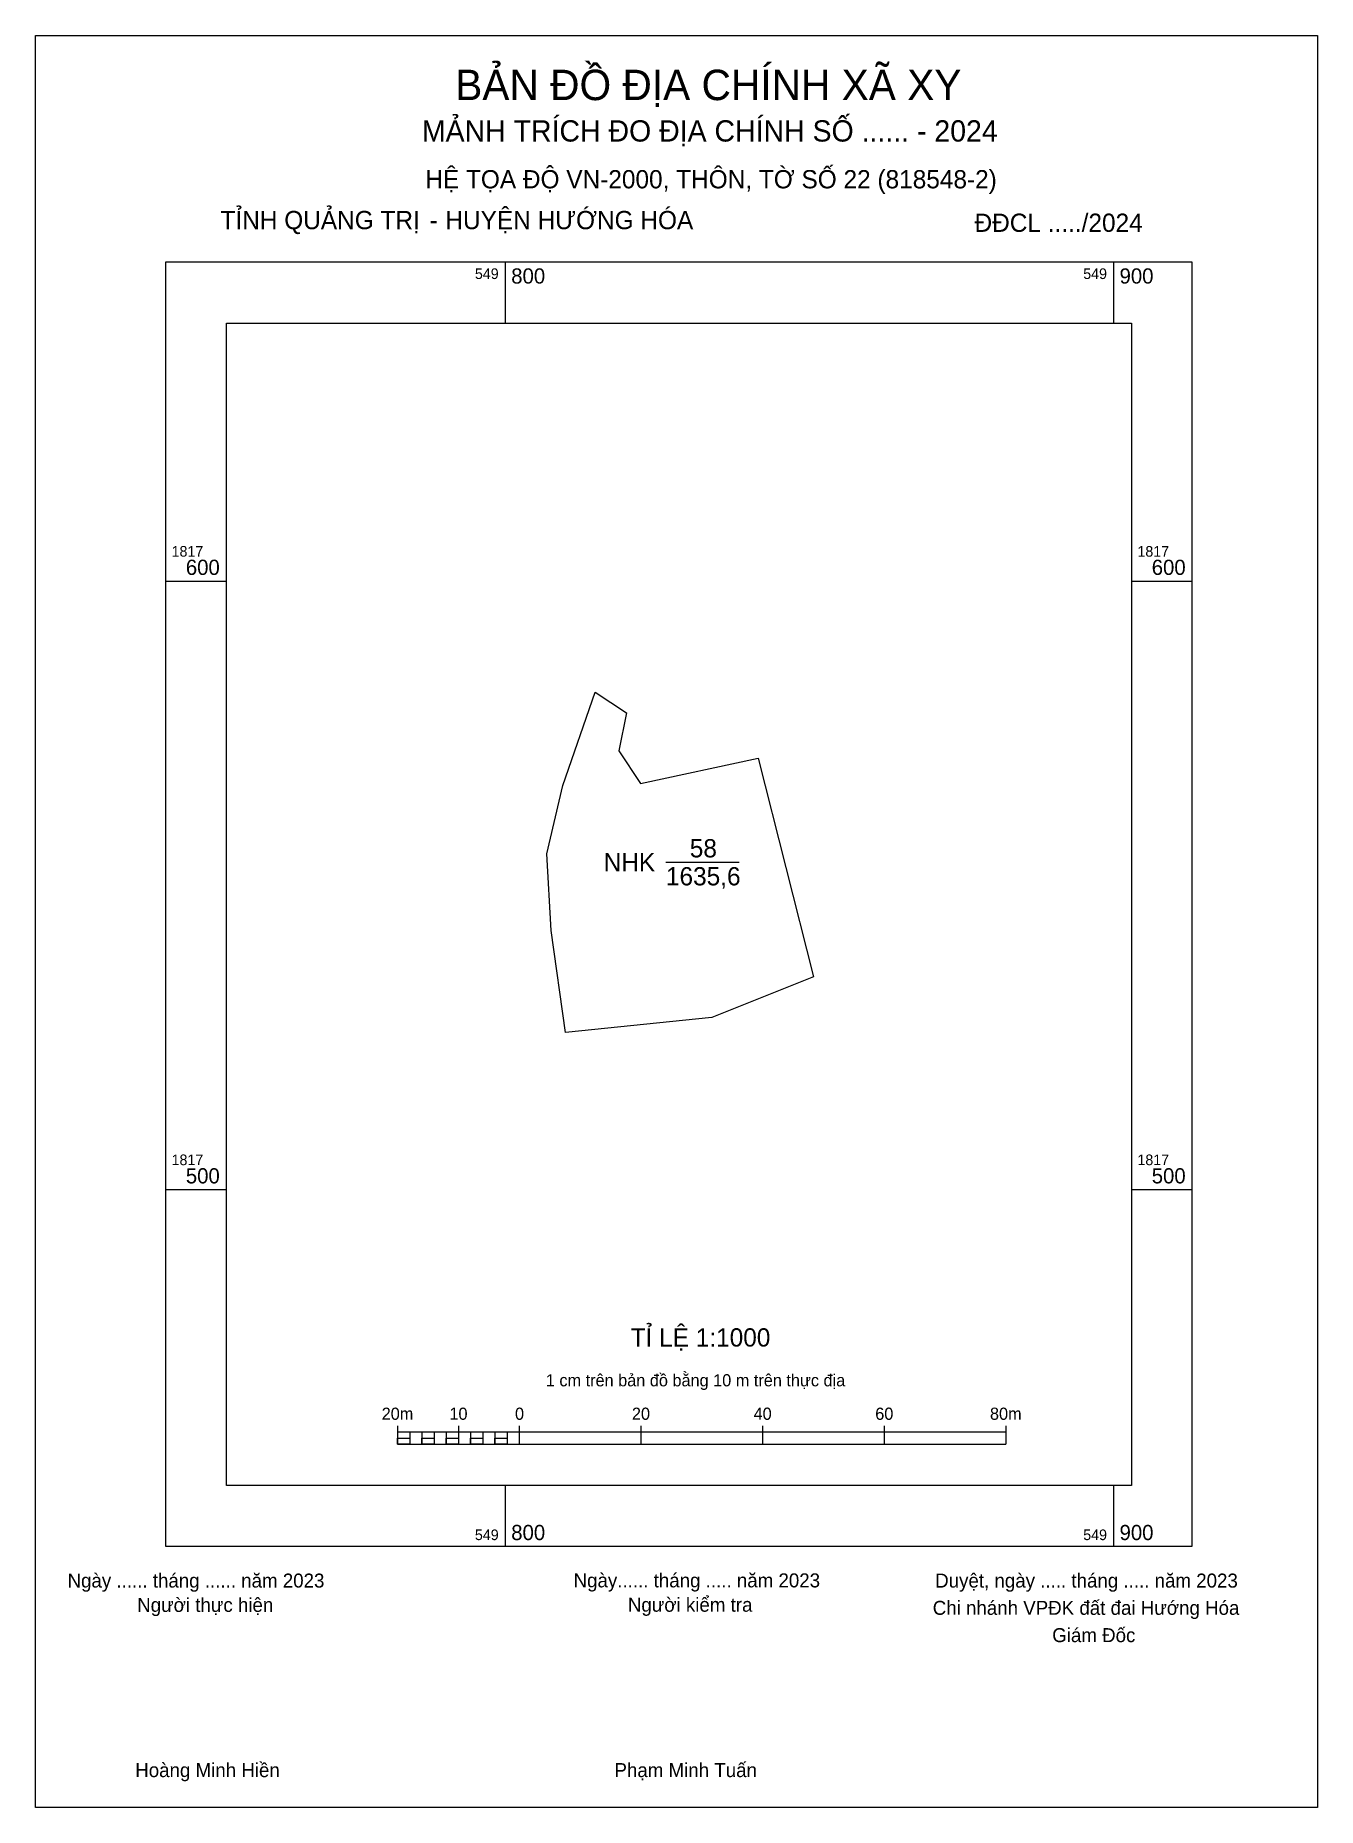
# Model space of a CAD drawing. Extents: x 549723 to 549934, y 1817398 to 1817690.
import ezdxf

# ---------------------------------------------------------------- set-up
doc = ezdxf.new("R2010")
doc.units = 0
for name, color, linetype in [('Level 1', 7, 'Continuous'), ('Level 10', 7, 'Continuous'), ('Level 13', 7, 'Continuous'), ('Level 2', 7, 'Continuous'), ('Level 6', 7, 'Continuous'), ('Level 62', 7, 'Continuous'), ('Level 63', 7, 'Continuous'), ('Level 9', 7, 'Continuous')]:
    doc.layers.add(name, color=color, linetype=linetype)

msp = doc.modelspace()

# ---------------------------------------------------------------- linework, layer by layer
at = {"layer": 'Level 1'}
for p, q in [((549722.79, 1817689.66), (549722.79, 1817689.66)), ((549933.55, 1817398.43), (549933.55, 1817398.43))]:
    msp.add_line(p, q, dxfattribs=at)
at = {"layer": 'Level 10'}
msp.add_lwpolyline([(549833.95, 1817528.29), (549809.9, 1817525.82), (549807.58, 1817542.54), (549806.85, 1817555.14), (549809.48, 1817566.41), (549814.82, 1817581.75), (549819.93, 1817578.35), (549818.71, 1817572.1), (549822.23, 1817566.72), (549841.59, 1817570.88), (549850.69, 1817534.94)], close=True, dxfattribs=at)
at = {"layer": 'Level 2'}
msp.add_lwpolyline([(549722.78, 1817689.66), (549933.55, 1817689.66), (549933.55, 1817398.43), (549722.78, 1817398.43)], close=True, dxfattribs=at)
at = {"layer": 'Level 62'}
msp.add_lwpolyline([(549754.17, 1817642.38), (549902.94, 1817642.38), (549902.94, 1817451.38), (549754.17, 1817451.38)], close=True, dxfattribs=at)
at = {"layer": 'Level 63'}
for p, q in [((549722.78, 1817684.66), (549722.78, 1817689.66)), ((549722.78, 1817689.66), (549727.78, 1817689.66)), ((549722.78, 1817684.66), (549722.78, 1817689.66)), ((549722.78, 1817689.66), (549727.78, 1817689.66)), ((549928.55, 1817689.66), (549933.55, 1817689.66)), ((549928.55, 1817689.66), (549933.55, 1817689.66)), ((549933.55, 1817689.66), (549933.55, 1817684.66)), ((549933.55, 1817689.66), (549933.55, 1817684.66)), ((549722.78, 1817684.66), (549722.78, 1817684.66)), ((549722.78, 1817684.66), (549722.78, 1817684.66)), ((549800, 1817652.38), (549800, 1817642.38)), ((549900, 1817652.38), (549900, 1817642.38)), ((549744.17, 1817600), (549754.17, 1817600)), ((549902.94, 1817600), (549912.94, 1817600)), ((549744.17, 1817500), (549754.17, 1817500)), ((549902.94, 1817500), (549912.94, 1817500)), ((549782.33, 1817461.15), (549782.33, 1817458.15)), ((549782.33, 1817460.15), (549882.33, 1817460.15)), ((549784.33, 1817460.15), (549784.33, 1817458.15)), ((549786.33, 1817460.15), (549786.33, 1817458.15)), ((549788.33, 1817460.15), (549788.33, 1817458.15)), ((549790.33, 1817460.15), (549790.33, 1817458.15)), ((549792.33, 1817461.15), (549792.33, 1817458.15)), ((549792.33, 1817460.15), (549792.33, 1817458.15)), ((549794.33, 1817460.15), (549794.33, 1817458.15)), ((549796.33, 1817460.15), (549796.33, 1817458.15)), ((549798.33, 1817460.15), (549798.33, 1817458.15)), ((549800.33, 1817460.15), (549800.33, 1817458.15)), ((549802.33, 1817461.15), (549802.33, 1817458.15)), ((549802.33, 1817460.15), (549802.33, 1817458.15)), ((549822.33, 1817461.15), (549822.33, 1817458.15)), ((549842.33, 1817461.15), (549842.33, 1817458.15)), ((549862.33, 1817461.15), (549862.33, 1817458.15)), ((549882.33, 1817461.15), (549882.33, 1817458.15)), ((549782.33, 1817458.15), (549882.33, 1817458.15)), ((549800, 1817451.38), (549800, 1817441.38)), ((549900, 1817451.38), (549900, 1817441.38)), ((549722.78, 1817398.43), (549722.78, 1817403.43)), ((549722.78, 1817398.43), (549722.78, 1817403.43)), ((549933.55, 1817403.43), (549933.55, 1817398.43)), ((549933.55, 1817403.43), (549933.55, 1817398.43)), ((549727.78, 1817398.43), (549722.78, 1817398.43)), ((549727.78, 1817398.43), (549722.78, 1817398.43)), ((549933.55, 1817398.43), (549928.55, 1817398.43)), ((549933.55, 1817398.43), (549928.55, 1817398.43))]:
    msp.add_line(p, q, dxfattribs=at)
for points in [[(549744.17, 1817652.38), (549744.17, 1817441.38), (549912.94, 1817441.38), (549912.94, 1817652.38)], [(549782.33, 1817459.15), (549784.33, 1817459.15), (549784.33, 1817458.15), (549782.33, 1817458.15)], [(549782.33, 1817459.15), (549784.33, 1817459.15), (549784.33, 1817458.15), (549782.33, 1817458.15)], [(549786.33, 1817459.15), (549788.33, 1817459.15), (549788.33, 1817458.15), (549786.33, 1817458.15)], [(549790.33, 1817459.15), (549792.33, 1817459.15), (549792.33, 1817458.15), (549790.33, 1817458.15)], [(549794.33, 1817459.15), (549796.33, 1817459.15), (549796.33, 1817458.15), (549794.33, 1817458.15)], [(549798.33, 1817459.15), (549800.33, 1817459.15), (549800.33, 1817458.15), (549798.33, 1817458.15)]]:
    msp.add_lwpolyline(points, close=True, dxfattribs=at)
at = {"layer": 'Level 9'}
msp.add_line((549826.42, 1817553.78), (549838.45, 1817553.78), dxfattribs=at)

# ---------------------------------------------------------------- texts
at = {"layer": 'Level 13'}
for s, p in [('58', (549830.35, 1817554.58)), ('NHK', (549816.19, 1817552.28)), ('1635,6', (549826.43, 1817549.98))]:
    msp.add_text(s, height=3, dxfattribs=at).set_placement(p)
at = {"layer": 'Level 6'}
for s, p in [('HỆ TỌA ÐỘ VN-2000, THÔN, TỜ SỐ 22 (818548-2)', (549786.87, 1817664.53)), ('TỈ LỆ 1:1000', (549820.63, 1817474.19))]:
    msp.add_text(s, height=3, dxfattribs=at).set_placement(p)
at = {"layer": 'Level 63'}
for s, height, p in [('BẢN ĐỒ ĐỊA CHÍNH XÃ XY', 5, (549791.79, 1817679.03)), ('MẢNH TRÍCH ĐO ĐỊA CHÍNH SỐ ...... - 2024', 3.5, (549786.31, 1817672.22)), ('TỈNH QUẢNG TRỊ', 3, (549753.21, 1817657.82)), (' HUYỆN HƯỚNG HÓA', 3, (549789.06, 1817657.82)), ('-', 3, (549787.58, 1817657.82)), ('ĐĐCL ...../2024', 3, (549877.16, 1817657.38)), ('549', 1.75, (549795.03, 1817649.63)), ('800', 2.5, (549801, 1817648.88)), ('549', 1.75, (549895.03, 1817649.63)), ('900', 2.5, (549901, 1817648.88)), ('1817', 1.75, (549745.17, 1817604)), ('1817', 1.75, (549903.94, 1817604)), ('600', 2.5, (549747.51, 1817601)), ('600', 2.5, (549906.29, 1817601)), ('1817', 1.75, (549745.17, 1817504)), ('1817', 1.75, (549903.94, 1817504)), ('500', 2.5, (549747.51, 1817501)), ('500', 2.5, (549906.29, 1817501)), ('1 cm trên bản đồ bằng 10 m trên thực địa', 2, (549806.69, 1817467.65)), ('20m', 2, (549779.7, 1817462.15)), ('10', 2, (549790.84, 1817462.15)), ('0', 2, (549801.62, 1817462.15)), ('20', 2, (549820.84, 1817462.15)), ('40', 2, (549840.84, 1817462.15)), ('60', 2, (549860.84, 1817462.15)), ('80m', 2, (549879.7, 1817462.15)), ('549', 1.75, (549795.03, 1817442.38)), ('800', 2.5, (549801, 1817442.38)), ('549', 1.75, (549895.03, 1817442.38)), ('900', 2.5, (549901, 1817442.38)), ('Ngày ...... tháng ...... năm 2023', 2.3, (549728.06, 1817434.58)), ('Ngày...... tháng ..... năm 2023', 2.3, (549811.25, 1817434.61)), ('Duyệt, ngày ..... tháng ..... năm 2023', 2.3, (549870.69, 1817434.58)), ('Người thực hiện', 2.3, (549739.51, 1817430.58)), ('Người kiểm tra', 2.3, (549820.17, 1817430.61)), ('Chi nhánh VPĐK đất đai Hướng Hóa', 2.3, (549870.29, 1817430.1)), ('Giám Đốc', 2.3, (549889.93, 1817425.61)), ('Hoàng Minh Hiền', 2.3, (549739.19, 1817403.43)), ('Phạm Minh Tuấn', 2.3, (549817.97, 1817403.43))]:
    msp.add_text(s, height=height, dxfattribs=at).set_placement(p)

doc.saveas('drawing.dxf')
